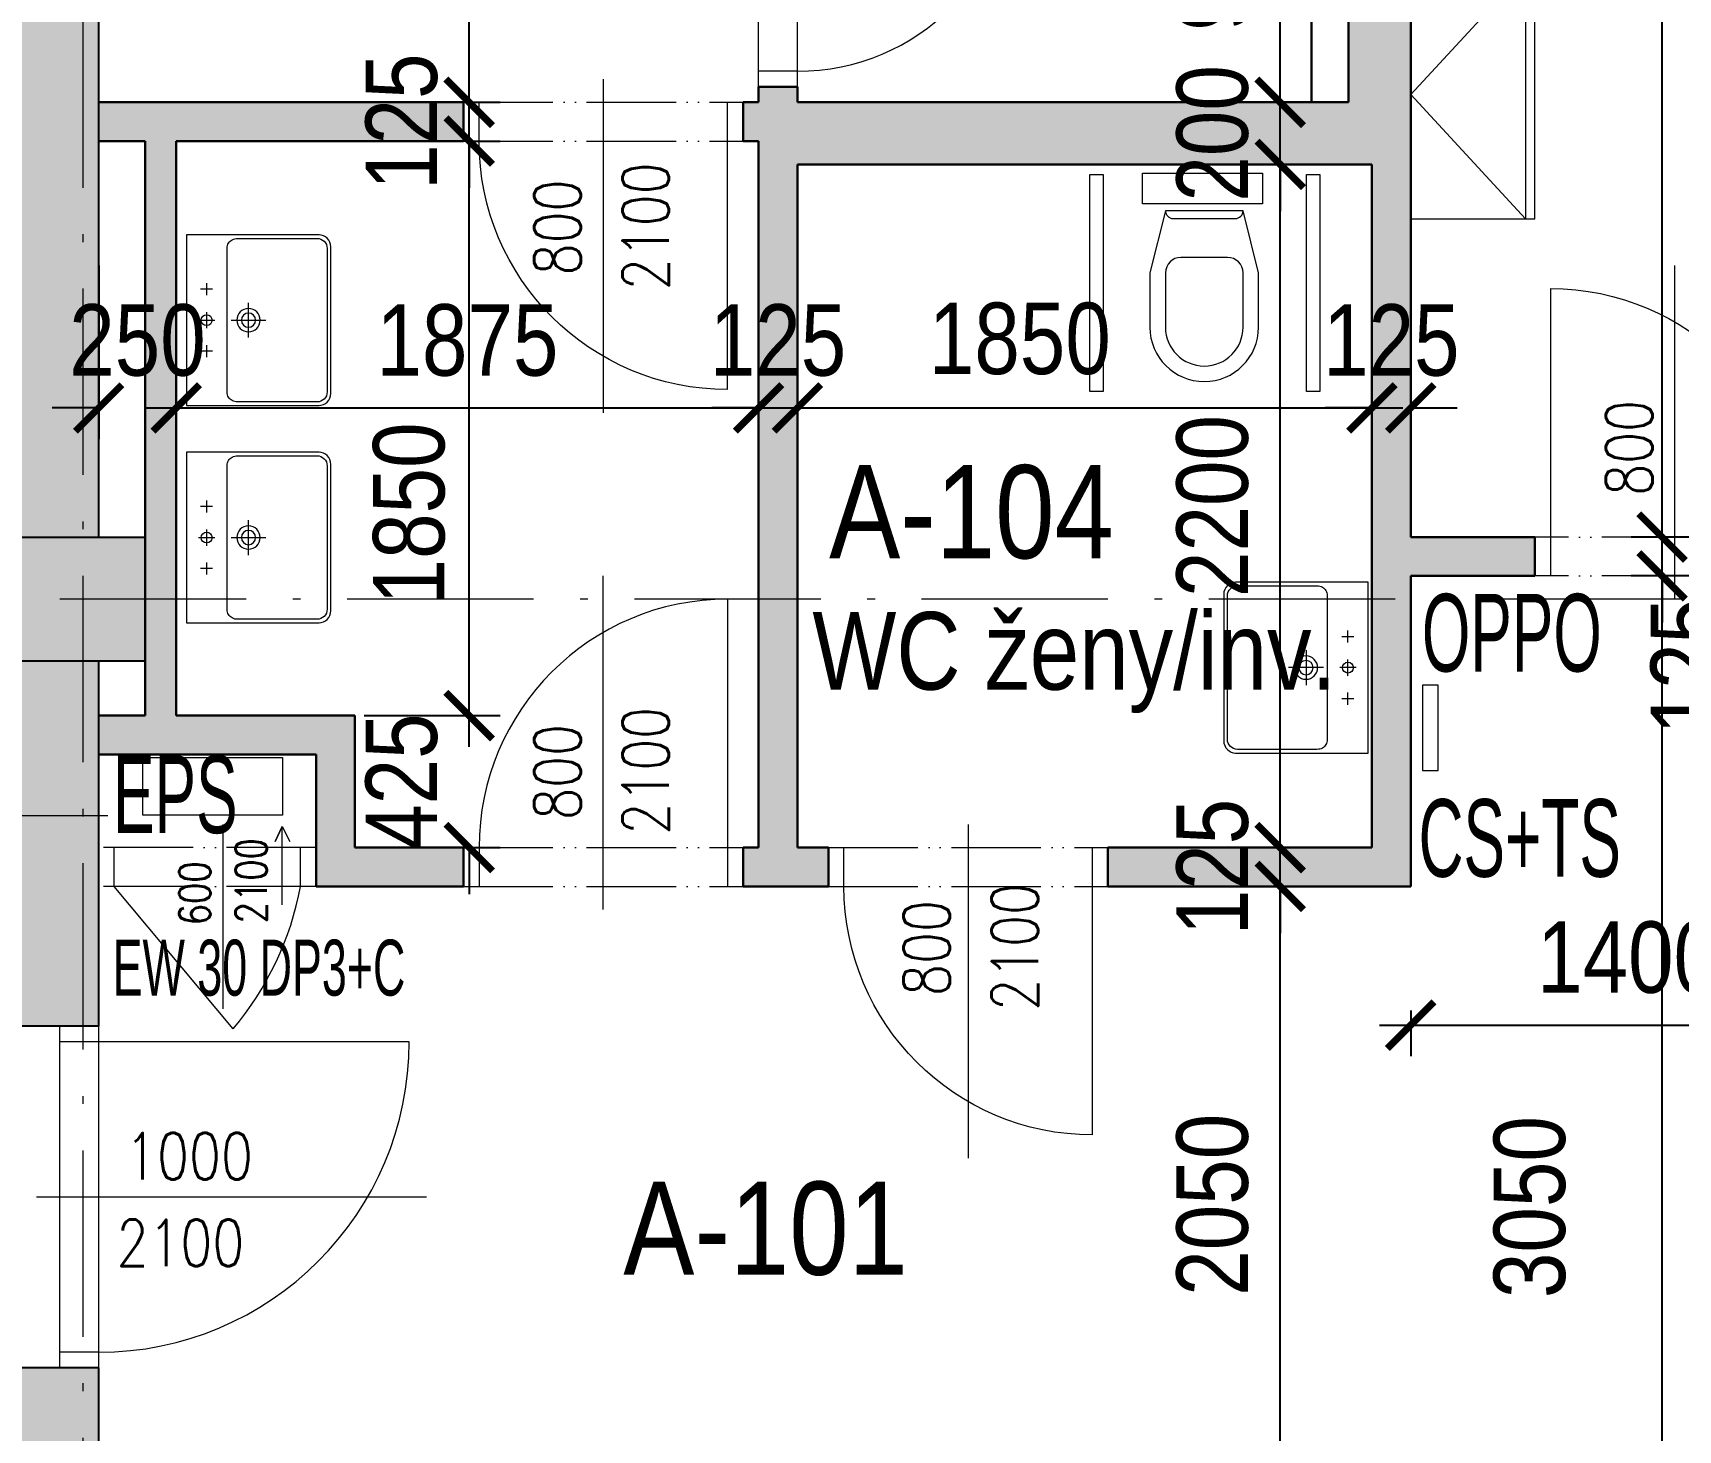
# Model space of a CAD drawing. Header units: millimetres. Extents: x 325046 to 1268204, y 1875583 to 2761998.
# Drawn here: x 1071917 to 1077215, y 2576217 to 2580716 of the extents above; entities that cross this region are included whole.
import ezdxf

# ---------------------------------------------------------------- set-up
doc = ezdxf.new("R2010")
doc.units = ezdxf.units.MM
doc.header["$LTSCALE"] = 100
doc.header["$PDMODE"] = 65
for name, pattern in [('ACAD_ISO05W100', [33, 24, -3, 0, -3, 0, -3]), ('ACAD_ISO10W100', [18.5, 12, -3, 0.5, -3]), ('DIVIDE', [31.75, 12.7, -6.35, 0, -6.35, 0, -6.35])]:
    doc.linetypes.add(name, pattern=pattern)
for name, color, linetype, lineweight, true_color in [('DVEŘE - POPIS', 7, 'Continuous', 5, 0x008a22), ('INTERIÉR', 7, 'Continuous', 5, 0xa65930), ('otvory', 7, 'Continuous', 20, 0xb30000), ('PO - dveře a odolnosti', 7, 'Continuous', 9, 0xc51645), ('PŘÍČKY - SDK', 7, 'Continuous', 30, 0x6a1174), ('SANITA  - NOVÁ', 7, 'Continuous', 13, 0x3f3fde)]:
    doc.layers.add(name, color=color, linetype=linetype, lineweight=lineweight, true_color=true_color)
for name, color, linetype in [('kóty 100', 5, 'Continuous'), ('PŘÍČKY - ZDĚNÉ', 4, 'Continuous'), ('ČÍSLO MÍSTNOSTI', 4, 'Continuous'), ('ŽB- SLOUPY', 3, 'Continuous')]:
    doc.layers.add(name, color=color, linetype=linetype)
for name, color, linetype, lineweight in [('Objekty - osy', 5, 'ACAD_ISO10W100', 20), ('ŠRAF-YTONG', 54, 'Continuous', 9), ('ŽB - Šraf-prefa', 253, 'Continuous', 13)]:
    doc.layers.add(name, color=color, linetype=linetype, lineweight=lineweight)
doc.layers.add('POPIS MÍSTNOSTÍ', color=7, linetype='Continuous', true_color=0x072bf2)
doc.layers.add('ŠRAF - SDK', color=7, linetype='Continuous', true_color=0xfbe0ee)
doc.styles.add('ARIAL NARROW', font='ARIALN.TTF')
doc.styles.add('FSIMPLEX', font='simplex.shx')
doc.dimstyles.new('100', dxfattribs={"dimscale": 100, "dimtxt": 2.3, "dimasz": 1.5, "dimexe": 1, "dimexo": 4, "dimgap": 1, "dimtad": 1, "dimdec": 0, "dimzin": 0, "dimdsep": 46, "dimtxsty": 'ARIAL NARROW', "dimblk": 'ARCHTICK', "dimcen": 4, "dimdle": 1, "dimclrd": 256, "dimclre": 256, "dimclrt": 7, "dimadec": 0, "dimazin": 0, "dimtfac": 1, "dimtdec": 0, "dimtix": 1, "dimtofl": 0, "dimtmove": 0, "dimatfit": 2, "dimldrblk": 'OBLIQUE', "dimfxl": 1, "dimtolj": 1, "dimtzin": 0, "dimlwd": -1, "dimlwe": -1, "dimarcsym": 1})

# ---------------------------------------------------------------- blocks, each defined once
blk = doc.blocks.new('A$C2A27645D')
at = {"layer": 'otvory', "linetype": 'DIVIDE', "ltscale": 8}
for p, q in [((75, 0), (75, 1100)), ((200, 0), (200, 1100))]:
    blk.add_line(p, q, dxfattribs=at)
at = {"layer": 'otvory'}
for p, q in [((1200, 1050), (75, 1050)), ((200, 50), (75, 50))]:
    blk.add_line(p, q, dxfattribs=at)
at = {"layer": 'otvory', "ltscale": 2, "transparency": 33554687}
blk.add_line((0, 550), (1256.1, 550), dxfattribs=at)
blk.add_arc((200, 1050), 1000, 270, 0, dxfattribs=at)
blk = doc.blocks.new('umyvadlo')
for points in [[(-100, -84.5), (-100, -65), (-100, -45.5)], [(0, -38.8), (0, -91.2)], [(100, -84.5), (100, -65), (100, -45.5)], [(-80.5, -65), (-100, -65), (-119.5, -65)], [(26.2, -65), (-26.2, -65)], [(119.5, -65), (100, -65), (80.5, -65)], [(0, -143.8), (0, -256.2)], [(-56.2, -200), (56.2, -200)]]:
    blk.add_lwpolyline(points)
for points in [[(275, 0), (275, 0), (-275, 0), (-275, 0)], [(-275, 0), (-275, 0), (-275, -418.8), (-275, -418.8)], [(275, -418.8), (275, -418.8), (275, 0), (275, 0)], [(-275, -418.8), (-275, -418.8), (-275, -427.1), (-275, -427.1)], [(275, -427.1), (275, -427.1), (275, -418.8), (275, -418.8)], [(-275, -427.1), (-274.5, -436.8), (-270.6, -446.1), (-263.9, -453.1)], [(-263.9, -453.1), (-256.6, -460.7), (-246.3, -465), (-235.7, -465)], [(-235.7, -465), (-235.7, -465), (0, -465), (0, -465)], [(0, -465), (0, -465), (235.7, -465), (235.7, -465)], [(235.7, -465), (246.2, -465), (256.6, -460.7), (263.9, -453.1)], [(263.9, -453.1), (270.6, -446.1), (274.5, -436.8), (275, -427.1)]]:
    blk.add_open_spline(points, degree=3)
for points, knots in [([(17.5, -65), (17.5, -55.3), (9.7, -47.5), (0, -47.5), (-9.7, -47.5), (-17.5, -55.3), (-17.5, -65), (-17.5, -74.7), (-9.7, -82.5), (0, -82.5), (9.7, -82.5), (17.5, -74.7), (17.5, -65)], [0, 0, 0, 0, 1, 1, 1, 2, 2, 2, 3, 3, 3, 4, 4, 4, 4]), ([(0, -453.3), (0, -453.3), (231, -453.3), (231, -453.3), (248.9, -453.3), (263.3, -438.4), (263.3, -420.6), (263.3, -420.6), (263.3, -170.8), (263.3, -170.8), (263.3, -170.8), (263.3, -164.8), (263.3, -164.8), (263.3, -158.4), (262.3, -152.5), (259, -147), (256.3, -142.6), (252.5, -138.7), (248.1, -135.9), (243.2, -132.8), (237.7, -131.5), (231.9, -131.4), (231.9, -131.4), (231.9, -131.4), (231.9, -131.4), (231.9, -131.4), (0, -131.4), (0, -131.4), (0, -131.4), (0, -131.4), (0, -131.4), (0, -131.4), (-231.9, -131.4), (-231.9, -131.4), (-231.9, -131.4), (-231.9, -131.4), (-231.9, -131.4), (-237.7, -131.5), (-243.2, -132.8), (-248.1, -135.9), (-252.5, -138.7), (-256.3, -142.6), (-259, -147), (-262.3, -152.5), (-263.3, -158.4), (-263.3, -164.8), (-263.3, -164.8), (-263.3, -170.8), (-263.3, -170.8), (-263.3, -170.8), (-263.3, -420.6), (-263.3, -420.6), (-263.3, -438.4), (-248.9, -453.3), (-231, -453.3), (-231, -453.3), (0, -453.3), (0, -453.3)], [0, 0, 0, 0, 1, 1, 1, 2, 2, 2, 3, 3, 3, 4, 4, 4, 5, 5, 5, 6, 6, 6, 7, 7, 7, 8, 8, 8, 9, 9, 9, 10, 10, 10, 11, 11, 11, 12, 12, 12, 13, 13, 13, 14, 14, 14, 15, 15, 15, 16, 16, 16, 17, 17, 17, 18, 18, 18, 19, 19, 19, 19]), ([(-37.5, -200), (-37.5, -179.3), (-20.7, -162.5), (0, -162.5), (20.7, -162.5), (37.5, -179.3), (37.5, -200), (37.5, -220.7), (20.7, -237.5), (0, -237.5), (-20.7, -237.5), (-37.5, -220.7), (-37.5, -200)], [0, 0, 0, 0, 1, 1, 1, 2, 2, 2, 3, 3, 3, 4, 4, 4, 4]), ([(-23, -200), (-23, -187.3), (-12.7, -177), (0, -177), (12.7, -177), (23, -187.3), (23, -200), (23, -212.7), (12.7, -223), (0, -223), (-12.7, -223), (-23, -212.7), (-23, -200)], [0, 0, 0, 0, 1, 1, 1, 2, 2, 2, 3, 3, 3, 4, 4, 4, 4])]:
    blk.add_open_spline(points, degree=3, knots=knots)
blk = doc.blocks.new('A$C32F32A5B')
at = {"layer": 'SANITA  - NOVÁ', "ltscale": 2, "transparency": 33554687}
for p, q in [((0, 0), (0, 98.3)), ((0, 98.3), (386.6, 98.3)), ((386.6, 98.3), (386.6, 0)), ((386.6, 0), (0, 0))]:
    blk.add_line(p, q, dxfattribs=at)
for points in [[(313.1, 120.8), (363.1, 320.8), (363.1, 495.8, 1), (13.1, 495.8), (13.1, 320.8), (63.1, 120.8)], [(113.1, 270.8), (263.1, 270.8, 0.41), (313.1, 320.8), (313.1, 495.8, 1), (63.1, 495.8), (63.1, 320.8, 0.41), (113.1, 270.8)], [(63.1, 120.8), (313.1, 120.8, 0.41), (288.1, 145.8), (88.1, 145.8, 0.41), (63.1, 120.8)]]:
    blk.add_lwpolyline(points, format="xyb", dxfattribs=at)
blk = doc.blocks.new('A$C2DA8013F')
at = {"layer": 'otvory'}
for p, q in [((74.6, 850), (999.6, 850)), ((874.6, 50), (999.6, 50))]:
    blk.add_line(p, q, dxfattribs=at)
at = {"layer": 'otvory', "linetype": 'ACAD_ISO05W100', "ltscale": 0.12}
for p, q in [((874.6, 0), (874.6, 900)), ((999.6, 0), (999.6, 900))]:
    blk.add_line(p, q, dxfattribs=at)
at = {"layer": 'otvory', "ltscale": 2, "transparency": 33554687}
blk.add_line((1073.7, 450), (0, 450), dxfattribs=at)
blk.add_arc((874.6, 850), 800, 180, 270, dxfattribs=at)
blk = doc.blocks.new('A$C2DFD14CC')
at = {"layer": 'otvory', "linetype": 'ACAD_ISO05W100', "ltscale": 0.12}
for p, q in [((75, 0), (75, 800)), ((200, 0), (200, 800))]:
    blk.add_line(p, q, dxfattribs=at)
at = {"layer": 'otvory'}
for p, q in [((900, 750), (75, 750)), ((200, 50), (75, 50))]:
    blk.add_line(p, q, dxfattribs=at)
at = {"layer": 'otvory', "ltscale": 2, "transparency": 33554687}
blk.add_line((0, 400), (900, 400), dxfattribs=at)
blk.add_arc((200, 750), 700, 270, 0, dxfattribs=at)
blk = doc.blocks.new('_ARCHTICK')
at = {"color": 0, "linetype": 'ByBlock', "const_width": 0.15}
blk.add_lwpolyline([(-0.5, -0.5), (0.5, 0.5)], dxfattribs=at)
blk = doc.blocks.new('*D322')
at = {"layer": 'Defpoints', "color": 0, "transparency": 16777216}
for p in [(1077163.1, 2578967.7), (1077753.7, 2578967.7), (1078203.7, 2575917.7)]:
    blk.add_point(p, dxfattribs=at)
at = {"layer": 'kóty 100', "transparency": 16777216}
for p, q in [((1077163.1, 2575817.7), (1077163.1, 2579067.7)), ((1077353.7, 2578967.7), (1077063.1, 2578967.7)), ((1077803.7, 2575917.7), (1077063.1, 2575917.7))]:
    blk.add_line(p, q, dxfattribs=at)
at = {"layer": 'kóty 100', "transparency": 16777216, "xscale": 150, "yscale": 150, "zscale": 150}
for p, rotation in [((1077163.1, 2578967.7), 90), ((1077163.1, 2575917.7), 270)]:
    blk.add_blockref('_ARCHTICK', p, dxfattribs=dict(at, rotation=rotation))
at = {"layer": 'kóty 100', "color": 7, "transparency": 16777216, "insert": (1076737.2, 2576935.2), "char_height": 230, "attachment_point": 5, "rotation": 90, "style": 'ARIAL NARROW'}
blk.add_mtext('\\A1;3050', dxfattribs=at)
blk = doc.blocks.new('_Oblique')
at = {"color": 0, "lineweight": -2}
blk.add_line((-0.5, -0.5), (0.5, 0.5), dxfattribs=at)
blk = doc.blocks.new('*D323')
at = {"layer": 'Defpoints', "color": 0, "transparency": 16777216}
for p in [(1077163.1, 2579092.7), (1077753.7, 2579092.7), (1077753.7, 2578967.7)]:
    blk.add_point(p, dxfattribs=at)
at = {"layer": 'kóty 100', "transparency": 16777216}
for p, q in [((1077163.1, 2579092.7), (1077163.1, 2579242.7)), ((1077353.7, 2579092.7), (1077063.1, 2579092.7)), ((1077353.7, 2578967.7), (1077063.1, 2578967.7)), ((1077163.1, 2578967.7), (1077163.1, 2578817.7))]:
    blk.add_line(p, q, dxfattribs=at)
at = {"layer": 'kóty 100', "transparency": 16777216, "xscale": 150, "yscale": 150, "zscale": 150}
for p, rotation in [((1077163.1, 2579092.7), 270), ((1077163.1, 2578967.7), 90)]:
    blk.add_blockref('_ARCHTICK', p, dxfattribs=dict(at, rotation=rotation))
at = {"layer": 'kóty 100', "color": 7, "transparency": 16777216, "insert": (1077242.6, 2578677), "char_height": 230, "attachment_point": 5, "rotation": 90, "style": 'ARIAL NARROW'}
blk.add_mtext('\\A1;125', dxfattribs=at)
blk = doc.blocks.new('*D324')
at = {"layer": 'Defpoints', "color": 0, "transparency": 16777216}
for p in [(1076353.7, 2582517.7), (1077163.1, 2582517.7), (1077753.7, 2579092.7)]:
    blk.add_point(p, dxfattribs=at)
at = {"layer": 'kóty 100', "transparency": 16777216}
for p, q in [((1077163.1, 2578992.7), (1077163.1, 2582617.7)), ((1076753.7, 2582517.7), (1077263.1, 2582517.7)), ((1077353.7, 2579092.7), (1077063.1, 2579092.7))]:
    blk.add_line(p, q, dxfattribs=at)
at = {"layer": 'kóty 100', "transparency": 16777216, "xscale": 150, "yscale": 150, "zscale": 150}
for p, rotation in [((1077163.1, 2582517.7), 90), ((1077163.1, 2579092.7), 270)]:
    blk.add_blockref('_ARCHTICK', p, dxfattribs=dict(at, rotation=rotation))
at = {"layer": 'kóty 100', "color": 7, "transparency": 16777216, "insert": (1076877.5, 2581061.3), "char_height": 230, "attachment_point": 5, "rotation": 90, "style": 'ARIAL NARROW'}
blk.add_mtext('\\A1;3425', dxfattribs=at)
blk = doc.blocks.new('*D328')
at = {"layer": 'Defpoints', "color": 0, "transparency": 16777216}
for p in [(1075933.4, 2577967.7), (1076353.7, 2577967.7), (1077163.1, 2575917.7)]:
    blk.add_point(p, dxfattribs=at)
at = {"layer": 'kóty 100', "transparency": 16777216}
for p, q in [((1075933.4, 2575817.7), (1075933.4, 2578067.7)), ((1075953.7, 2577967.7), (1075833.4, 2577967.7)), ((1076763.1, 2575917.7), (1075833.4, 2575917.7))]:
    blk.add_line(p, q, dxfattribs=at)
at = {"layer": 'kóty 100', "transparency": 16777216, "xscale": 150, "yscale": 150, "zscale": 150}
for p, rotation in [((1075933.4, 2577967.7), 90), ((1075933.4, 2575917.7), 270)]:
    blk.add_blockref('_ARCHTICK', p, dxfattribs=dict(at, rotation=rotation))
at = {"layer": 'kóty 100', "color": 7, "transparency": 16777216, "insert": (1075715.9, 2576942.7), "char_height": 230, "attachment_point": 5, "rotation": 90, "style": 'ARIAL NARROW'}
blk.add_mtext('\\A1;2050', dxfattribs=at)
blk = doc.blocks.new('*D329')
at = {"layer": 'Defpoints', "color": 0, "transparency": 16777216}
for p in [(1075933.4, 2578092.7), (1076228.7, 2578092.7), (1076353.7, 2577967.7)]:
    blk.add_point(p, dxfattribs=at)
at = {"layer": 'kóty 100', "transparency": 16777216}
for p, q in [((1075933.4, 2578092.7), (1075933.4, 2578242.7)), ((1075828.7, 2578092.7), (1075833.4, 2578092.7)), ((1075953.7, 2577967.7), (1075833.4, 2577967.7)), ((1075933.4, 2577967.7), (1075933.4, 2577817.7))]:
    blk.add_line(p, q, dxfattribs=at)
at = {"layer": 'kóty 100', "transparency": 16777216, "xscale": 150, "yscale": 150, "zscale": 150}
for p, rotation in [((1075933.4, 2578092.7), 270), ((1075933.4, 2577967.7), 90)]:
    blk.add_blockref('_ARCHTICK', p, dxfattribs=dict(at, rotation=rotation))
at = {"layer": 'kóty 100', "color": 7, "transparency": 16777216, "insert": (1075715.9, 2578030.2), "char_height": 230, "attachment_point": 5, "rotation": 90, "style": 'ARIAL NARROW'}
blk.add_mtext('\\A1;125', dxfattribs=at)
blk = doc.blocks.new('*D330')
at = {"layer": 'Defpoints', "color": 0, "transparency": 16777216}
for p in [(1075933.4, 2580292.7), (1076228.7, 2580292.7), (1076228.7, 2578092.7)]:
    blk.add_point(p, dxfattribs=at)
at = {"layer": 'kóty 100', "transparency": 16777216}
for p, q in [((1075933.4, 2577992.7), (1075933.4, 2580392.7)), ((1075828.7, 2580292.7), (1075833.4, 2580292.7)), ((1075828.7, 2578092.7), (1075833.4, 2578092.7))]:
    blk.add_line(p, q, dxfattribs=at)
at = {"layer": 'kóty 100', "transparency": 16777216, "xscale": 150, "yscale": 150, "zscale": 150}
for p, rotation in [((1075933.4, 2580292.7), 90), ((1075933.4, 2578092.7), 270)]:
    blk.add_blockref('_ARCHTICK', p, dxfattribs=dict(at, rotation=rotation))
at = {"layer": 'kóty 100', "color": 7, "transparency": 16777216, "insert": (1075715.9, 2579192.7), "char_height": 230, "attachment_point": 5, "rotation": 90, "style": 'ARIAL NARROW'}
blk.add_mtext('\\A1;2200', dxfattribs=at)
blk = doc.blocks.new('*D331')
at = {"layer": 'Defpoints', "color": 0, "transparency": 16777216}
for p in [(1075933.4, 2580492.7), (1076153.7, 2580492.7), (1076228.7, 2580292.7)]:
    blk.add_point(p, dxfattribs=at)
at = {"layer": 'kóty 100', "transparency": 16777216}
for p, q in [((1075933.4, 2580492.7), (1075933.4, 2580642.7)), ((1075753.7, 2580492.7), (1075833.4, 2580492.7)), ((1075828.7, 2580292.7), (1075833.4, 2580292.7)), ((1075933.4, 2580292.7), (1075933.4, 2580142.7))]:
    blk.add_line(p, q, dxfattribs=at)
at = {"layer": 'kóty 100', "transparency": 16777216, "xscale": 150, "yscale": 150, "zscale": 150}
for p, rotation in [((1075933.4, 2580492.7), 270), ((1075933.4, 2580292.7), 90)]:
    blk.add_blockref('_ARCHTICK', p, dxfattribs=dict(at, rotation=rotation))
at = {"layer": 'kóty 100', "color": 7, "transparency": 16777216, "insert": (1075715.9, 2580392.7), "char_height": 230, "attachment_point": 5, "rotation": 90, "style": 'ARIAL NARROW'}
blk.add_mtext('\\A1;200', dxfattribs=at)
blk = doc.blocks.new('*D332')
at = {"layer": 'Defpoints', "color": 0, "transparency": 16777216}
for p in [(1075933.4, 2581392.7), (1076153.7, 2581392.7), (1076153.7, 2580492.7)]:
    blk.add_point(p, dxfattribs=at)
at = {"layer": 'kóty 100', "transparency": 16777216}
for p, q in [((1075933.4, 2580392.7), (1075933.4, 2581492.7)), ((1075753.7, 2581392.7), (1075833.4, 2581392.7)), ((1075753.7, 2580492.7), (1075833.4, 2580492.7))]:
    blk.add_line(p, q, dxfattribs=at)
at = {"layer": 'kóty 100', "transparency": 16777216, "xscale": 150, "yscale": 150, "zscale": 150}
for p, rotation in [((1075933.4, 2581392.7), 90), ((1075933.4, 2580492.7), 270)]:
    blk.add_blockref('_ARCHTICK', p, dxfattribs=dict(at, rotation=rotation))
at = {"layer": 'kóty 100', "color": 7, "transparency": 16777216, "insert": (1075715.9, 2580942.7), "char_height": 230, "attachment_point": 5, "rotation": 90, "style": 'ARIAL NARROW'}
blk.add_mtext('\\A1;900', dxfattribs=at)
blk = doc.blocks.new('*D336')
at = {"layer": 'Defpoints', "color": 0, "transparency": 16777216}
for p in [(1072128.7, 2580367.7), (1072378.7, 2580367.7), (1072378.7, 2579508.5)]:
    blk.add_point(p, dxfattribs=at)
at = {"layer": 'kóty 100', "transparency": 16777216}
for p, q in [((1072128.7, 2579967.7), (1072128.7, 2579408.5)), ((1072378.7, 2579967.7), (1072378.7, 2579408.5)), ((1072128.7, 2579508.5), (1071978.7, 2579508.5)), ((1072378.7, 2579508.5), (1072528.7, 2579508.5))]:
    blk.add_line(p, q, dxfattribs=at)
at = {"layer": 'kóty 100', "transparency": 16777216, "xscale": 150, "yscale": 150, "zscale": 150}
blk.add_blockref('_ARCHTICK', (1072128.7, 2579508.5), dxfattribs=at)
at = {"layer": 'kóty 100', "transparency": 16777216, "xscale": 150, "yscale": 150, "zscale": 150, "rotation": 180}
blk.add_blockref('_ARCHTICK', (1072378.7, 2579508.5), dxfattribs=at)
at = {"layer": 'kóty 100', "color": 7, "transparency": 16777216, "insert": (1072253.7, 2579725.9), "char_height": 230, "attachment_point": 5, "style": 'ARIAL NARROW'}
blk.add_mtext('\\A1;250', dxfattribs=at)
blk = doc.blocks.new('*D337')
at = {"layer": 'Defpoints', "color": 0, "transparency": 16777216}
for p in [(1072378.7, 2580367.7), (1074253.7, 2580367.7), (1074253.7, 2579508.5)]:
    blk.add_point(p, dxfattribs=at)
at = {"layer": 'kóty 100', "transparency": 16777216}
for p, q in [((1072378.7, 2579967.7), (1072378.7, 2579408.5)), ((1074253.7, 2579967.7), (1074253.7, 2579408.5)), ((1072278.7, 2579508.5), (1074353.7, 2579508.5))]:
    blk.add_line(p, q, dxfattribs=at)
at = {"layer": 'kóty 100', "transparency": 16777216, "xscale": 150, "yscale": 150, "zscale": 150, "rotation": 180}
blk.add_blockref('_ARCHTICK', (1072378.7, 2579508.5), dxfattribs=at)
at = {"layer": 'kóty 100', "transparency": 16777216, "xscale": 150, "yscale": 150, "zscale": 150}
blk.add_blockref('_ARCHTICK', (1074253.7, 2579508.5), dxfattribs=at)
at = {"layer": 'kóty 100', "color": 7, "transparency": 16777216, "insert": (1073316.2, 2579725.9), "char_height": 230, "attachment_point": 5, "style": 'ARIAL NARROW'}
blk.add_mtext('\\A1;1875', dxfattribs=at)
blk = doc.blocks.new('*D338')
at = {"layer": 'Defpoints', "color": 0, "transparency": 16777216}
for p in [(1074253.7, 2580367.7), (1074378.7, 2580292.7), (1074378.7, 2579508.5)]:
    blk.add_point(p, dxfattribs=at)
at = {"layer": 'kóty 100', "transparency": 16777216}
for p, q in [((1074253.7, 2579967.7), (1074253.7, 2579408.5)), ((1074378.7, 2579892.7), (1074378.7, 2579408.5)), ((1074253.7, 2579508.5), (1074103.7, 2579508.5)), ((1074378.7, 2579508.5), (1074528.7, 2579508.5))]:
    blk.add_line(p, q, dxfattribs=at)
at = {"layer": 'kóty 100', "transparency": 16777216, "xscale": 150, "yscale": 150, "zscale": 150}
blk.add_blockref('_ARCHTICK', (1074253.7, 2579508.5), dxfattribs=at)
at = {"layer": 'kóty 100', "transparency": 16777216, "xscale": 150, "yscale": 150, "zscale": 150, "rotation": 180}
blk.add_blockref('_ARCHTICK', (1074378.7, 2579508.5), dxfattribs=at)
at = {"layer": 'kóty 100', "color": 7, "transparency": 16777216, "insert": (1074316.2, 2579725.9), "char_height": 230, "attachment_point": 5, "style": 'ARIAL NARROW'}
blk.add_mtext('\\A1;125', dxfattribs=at)
blk = doc.blocks.new('*D339')
at = {"layer": 'Defpoints', "color": 0, "transparency": 16777216}
for p in [(1074378.7, 2580292.7), (1076228.7, 2580292.7), (1076228.7, 2579508.5)]:
    blk.add_point(p, dxfattribs=at)
at = {"layer": 'kóty 100', "transparency": 16777216}
for p, q in [((1074378.7, 2579892.7), (1074378.7, 2579408.5)), ((1076228.7, 2579892.7), (1076228.7, 2579408.5)), ((1074278.7, 2579508.5), (1076328.7, 2579508.5))]:
    blk.add_line(p, q, dxfattribs=at)
at = {"layer": 'kóty 100', "transparency": 16777216, "xscale": 150, "yscale": 150, "zscale": 150, "rotation": 180}
blk.add_blockref('_ARCHTICK', (1074378.7, 2579508.5), dxfattribs=at)
at = {"layer": 'kóty 100', "transparency": 16777216, "xscale": 150, "yscale": 150, "zscale": 150}
blk.add_blockref('_ARCHTICK', (1076228.7, 2579508.5), dxfattribs=at)
at = {"layer": 'kóty 100', "color": 7, "transparency": 16777216, "insert": (1075094.9, 2579731), "char_height": 230, "attachment_point": 5, "style": 'ARIAL NARROW'}
blk.add_mtext('\\A1;1850', dxfattribs=at)
blk = doc.blocks.new('*D340')
at = {"layer": 'Defpoints', "color": 0, "transparency": 16777216}
for p in [(1076228.7, 2580292.7), (1076353.7, 2579508.5), (1076353.7, 2579092.7)]:
    blk.add_point(p, dxfattribs=at)
at = {"layer": 'kóty 100', "transparency": 16777216}
for p, q in [((1076228.7, 2579892.7), (1076228.7, 2579408.5)), ((1076353.7, 2579492.7), (1076353.7, 2579608.5)), ((1076228.7, 2579508.5), (1076078.7, 2579508.5)), ((1076353.7, 2579508.5), (1076503.7, 2579508.5))]:
    blk.add_line(p, q, dxfattribs=at)
at = {"layer": 'kóty 100', "transparency": 16777216, "xscale": 150, "yscale": 150, "zscale": 150}
blk.add_blockref('_ARCHTICK', (1076228.7, 2579508.5), dxfattribs=at)
at = {"layer": 'kóty 100', "transparency": 16777216, "xscale": 150, "yscale": 150, "zscale": 150, "rotation": 180}
blk.add_blockref('_ARCHTICK', (1076353.7, 2579508.5), dxfattribs=at)
at = {"layer": 'kóty 100', "color": 7, "transparency": 16777216, "insert": (1076291.2, 2579725.9), "char_height": 230, "attachment_point": 5, "style": 'ARIAL NARROW'}
blk.add_mtext('\\A1;125', dxfattribs=at)
blk = doc.blocks.new('*D242')
at = {"layer": 'Defpoints', "color": 0, "transparency": 16777216}
for p in [(1072583.9, 2578517.7), (1073322, 2578517.7), (1072583.9, 2578092.7)]:
    blk.add_point(p, dxfattribs=at)
at = {"layer": 'kóty 100', "transparency": 16777216}
for p, q in [((1073322, 2578517.7), (1073322, 2578667.7)), ((1072983.9, 2578517.7), (1073422, 2578517.7)), ((1072983.9, 2578092.7), (1073422, 2578092.7)), ((1073322, 2578092.7), (1073322, 2577942.7))]:
    blk.add_line(p, q, dxfattribs=at)
at = {"layer": 'kóty 100', "transparency": 16777216, "xscale": 150, "yscale": 150, "zscale": 150}
for p, rotation in [((1073322, 2578517.7), 270), ((1073322, 2578092.7), 90)]:
    blk.add_blockref('_ARCHTICK', p, dxfattribs=dict(at, rotation=rotation))
at = {"layer": 'kóty 100', "color": 7, "transparency": 16777216, "insert": (1073104.6, 2578305.2), "char_height": 230, "attachment_point": 5, "rotation": 90, "style": 'ARIAL NARROW'}
blk.add_mtext('\\A1;425', dxfattribs=at)
blk = doc.blocks.new('*D243')
at = {"layer": 'Defpoints', "color": 0, "transparency": 16777216}
for p in [(1072933.9, 2580367.7), (1073322, 2580367.7), (1072583.9, 2578517.7)]:
    blk.add_point(p, dxfattribs=at)
at = {"layer": 'kóty 100', "transparency": 16777216}
for p, q in [((1073322, 2578417.7), (1073322, 2580467.7)), ((1073333.9, 2580367.7), (1073422, 2580367.7)), ((1072983.9, 2578517.7), (1073422, 2578517.7))]:
    blk.add_line(p, q, dxfattribs=at)
at = {"layer": 'kóty 100', "transparency": 16777216, "xscale": 150, "yscale": 150, "zscale": 150}
for p, rotation in [((1073322, 2580367.7), 90), ((1073322, 2578517.7), 270)]:
    blk.add_blockref('_ARCHTICK', p, dxfattribs=dict(at, rotation=rotation))
at = {"layer": 'kóty 100', "color": 7, "transparency": 16777216, "insert": (1073128.8, 2579168.9), "char_height": 230, "attachment_point": 5, "rotation": 90, "style": 'ARIAL NARROW'}
blk.add_mtext('\\A1;1850', dxfattribs=at)
blk = doc.blocks.new('*D244')
at = {"layer": 'Defpoints', "color": 0, "transparency": 16777216}
for p in [(1072933.9, 2580492.7), (1073322, 2580492.7), (1072933.9, 2580367.7)]:
    blk.add_point(p, dxfattribs=at)
at = {"layer": 'kóty 100', "transparency": 16777216}
for p, q in [((1073322, 2580492.7), (1073322, 2580642.7)), ((1073333.9, 2580492.7), (1073422, 2580492.7)), ((1073322, 2580367.7), (1073322, 2580217.7)), ((1073333.9, 2580367.7), (1073422, 2580367.7))]:
    blk.add_line(p, q, dxfattribs=at)
at = {"layer": 'kóty 100', "transparency": 16777216, "xscale": 150, "yscale": 150, "zscale": 150}
for p, rotation in [((1073322, 2580492.7), 270), ((1073322, 2580367.7), 90)]:
    blk.add_blockref('_ARCHTICK', p, dxfattribs=dict(at, rotation=rotation))
at = {"layer": 'kóty 100', "color": 7, "transparency": 16777216, "insert": (1073104.6, 2580430.2), "char_height": 230, "attachment_point": 5, "rotation": 90, "style": 'ARIAL NARROW'}
blk.add_mtext('\\A1;125', dxfattribs=at)
blk = doc.blocks.new('*D245')
at = {"layer": 'Defpoints', "color": 0, "transparency": 16777216}
for p in [(1071758.9, 2582392.7), (1073322, 2582392.7), (1072933.9, 2580492.7)]:
    blk.add_point(p, dxfattribs=at)
at = {"layer": 'kóty 100', "transparency": 16777216}
for p, q in [((1073322, 2580392.7), (1073322, 2582492.7)), ((1072158.9, 2582392.7), (1073422, 2582392.7)), ((1073333.9, 2580492.7), (1073422, 2580492.7))]:
    blk.add_line(p, q, dxfattribs=at)
at = {"layer": 'kóty 100', "transparency": 16777216, "xscale": 150, "yscale": 150, "zscale": 150}
for p, rotation in [((1073322, 2582392.7), 90), ((1073322, 2580492.7), 270)]:
    blk.add_blockref('_ARCHTICK', p, dxfattribs=dict(at, rotation=rotation))
at = {"layer": 'kóty 100', "color": 7, "transparency": 16777216, "insert": (1073104.6, 2581442.7), "char_height": 230, "attachment_point": 5, "rotation": 90, "style": 'ARIAL NARROW'}
blk.add_mtext('\\A1;1900', dxfattribs=at)
blk = doc.blocks.new('*D349')
at = {"layer": 'Defpoints', "color": 0, "transparency": 16777216}
for p in [(1077753.7, 2578692.7), (1076353.7, 2577967.7), (1077753.7, 2577521.1)]:
    blk.add_point(p, dxfattribs=at)
at = {"layer": 'kóty 100', "transparency": 16777216}
for p, q in [((1077753.7, 2578292.7), (1077753.7, 2577421.1)), ((1076353.7, 2577567.7), (1076353.7, 2577421.1)), ((1076253.7, 2577521.1), (1077853.7, 2577521.1))]:
    blk.add_line(p, q, dxfattribs=at)
at = {"layer": 'kóty 100', "transparency": 16777216, "xscale": 150, "yscale": 150, "zscale": 150, "rotation": 180}
blk.add_blockref('_ARCHTICK', (1076353.7, 2577521.1), dxfattribs=at)
at = {"layer": 'kóty 100', "transparency": 16777216, "xscale": 150, "yscale": 150, "zscale": 150}
blk.add_blockref('_ARCHTICK', (1077753.7, 2577521.1), dxfattribs=at)
at = {"layer": 'kóty 100', "color": 7, "transparency": 16777216, "insert": (1077053.7, 2577738.5), "char_height": 230, "attachment_point": 5, "style": 'ARIAL NARROW'}
blk.add_mtext('\\A1;1400', dxfattribs=at)
blk = doc.blocks.new('*D351')
at = {"layer": 'Defpoints', "color": 0, "transparency": 16777216}
for p in [(1078473.7, 2590542.7), (1001625.4, 2452363.4), (1003086.6, 2452363.4)]:
    blk.add_point(p, dxfattribs=at)
at = {"layer": 'kóty 100', "transparency": 16777216}
for p, q in [((1003086.6, 2590642.7), (1003086.6, 2452263.4)), ((1078073.7, 2590542.7), (1002986.6, 2590542.7)), ((1002025.4, 2452363.4), (1003186.6, 2452363.4))]:
    blk.add_line(p, q, dxfattribs=at)
at = {"layer": 'kóty 100', "transparency": 16777216, "xscale": 150, "yscale": 150, "zscale": 150}
for p, rotation in [((1003086.6, 2590542.7), 90), ((1003086.6, 2452363.4), 270)]:
    blk.add_blockref('_ARCHTICK', p, dxfattribs=dict(at, rotation=rotation))
at = {"layer": 'kóty 100', "color": 7, "transparency": 16777216, "insert": (1002869.2, 2521453.1), "char_height": 230, "attachment_point": 5, "rotation": 90, "style": 'ARIAL NARROW'}
blk.add_mtext('\\A1;138179', dxfattribs=at)

msp = doc.modelspace()

# ---------------------------------------------------------------- hatches: boundary and pattern name
at = {"layer": 'ŠRAF - SDK'}
h = msp.add_hatch(color=256, dxfattribs=at)
h.dxf.hatch_style = 1
h.paths.add_polyline_path([(1072128.7, 2582517.7), (1072128.7, 2582392.7), (1074253.7, 2582392.7), (1074253.7, 2582342.7), (1074378.7, 2582342.7), (1074378.7, 2582392.7), (1076153.7, 2582392.7), (1076153.7, 2581492.7), (1074378.7, 2581492.7), (1074378.7, 2581542.7), (1074253.7, 2581542.7), (1074253.7, 2581342.7), (1074378.7, 2581342.7), (1074378.7, 2581392.7), (1076153.7, 2581392.7), (1076153.7, 2580492.7), (1074378.7, 2580492.7), (1074378.7, 2580542.7), (1074253.7, 2580542.7), (1074253.7, 2580492.7), (1074203.7, 2580492.7), (1074203.7, 2580367.7), (1074253.7, 2580367.7), (1074253.7, 2578092.7), (1074203.7, 2578092.7), (1074203.7, 2577967.7), (1074478.7, 2577967.7), (1074478.7, 2578092.7), (1074378.7, 2578092.7), (1074378.7, 2580292.7), (1076228.7, 2580292.7), (1076228.7, 2578092.7), (1075378.7, 2578092.7), (1075378.7, 2577967.7), (1076353.7, 2577967.7), (1076353.7, 2578967.7), (1076753.7, 2578967.7), (1076753.7, 2579092.7), (1076353.7, 2579092.7), (1076353.7, 2582517.7)])
h.paths.add_polyline_path([(1073303.7, 2580367.7), (1073303.7, 2580492.7), (1072128.7, 2580492.7), (1072128.7, 2580367.7), (1072278.7, 2580367.7), (1072278.7, 2578517.7), (1072128.7, 2578517.7), (1072128.7, 2578392.7), (1072828.7, 2578392.7), (1072828.7, 2577967.7), (1073303.7, 2577967.7), (1073303.7, 2578092.7), (1072953.7, 2578092.7), (1072953.7, 2578517.7), (1072378.7, 2578517.7), (1072378.7, 2580367.7)], flags=17)
at = {"layer": 'ŠRAF-YTONG', "true_color": 0x919191}
h = msp.add_hatch(color=252, dxfattribs=at)
h.dxf.hatch_style = 1
h.paths.add_polyline_path([(1072128.7, 2590642.7), (1071878.7, 2590642.7), (1071878.7, 2588117.7), (1072128.7, 2588117.7)])
h.paths.add_polyline_path([(1072128.7, 2587217.7), (1071878.7, 2587217.7), (1071878.7, 2585092.7), (1072128.7, 2585092.7)])
h.paths.add_polyline_path([(1072128.7, 2584692.7), (1071878.7, 2584692.7), (1071878.7, 2584017.7), (1072128.7, 2584017.7)])
h.paths.add_polyline_path([(1072128.7, 2583117.7), (1071878.7, 2583117.7), (1071878.7, 2579092.7), (1072128.7, 2579092.7)])
h.paths.add_polyline_path([(1072128.7, 2578692.7), (1071878.7, 2578692.7), (1071878.7, 2577517.7), (1072128.7, 2577517.7)])
h.paths.add_polyline_path([(1072128.7, 2576417.7), (1071878.7, 2576417.7), (1071878.7, 2573092.7), (1072128.7, 2573092.7)])
h.paths.add_polyline_path([(1077753.7, 2572942.7), (1072278.7, 2572942.7), (1072278.7, 2572692.7), (1077753.7, 2572692.7)])
at = {"layer": 'ŽB - Šraf-prefa'}
h = msp.add_hatch(color=256, dxfattribs=at)
h.dxf.hatch_style = 1
h.paths.add_polyline_path([(1072278.7, 2578692.7), (1071878.7, 2578692.7), (1071878.7, 2579092.7), (1072278.7, 2579092.7)])

# ---------------------------------------------------------------- linework, layer by layer
at = {"layer": 'INTERIÉR'}
msp.add_lwpolyline([(1076753.8, 2580917.8), (1076353.7, 2580917.8), (1076353.7, 2580117.9), (1076753.8, 2580117.9)], close=True, dxfattribs=at)
msp.add_lwpolyline([(1076723.8, 2580917.8), (1076723.7, 2580117.9), (1076353.7, 2580517.9), (1076723.8, 2580917.8)], dxfattribs=at)
at = {"layer": 'Objekty - osy', "ltscale": 0.5}
for points in [[(1072078.7, 2571892.7), (1072078.7, 2591892.7)], [(1079078.7, 2578892.7), (1071078.7, 2578892.7)]]:
    msp.add_lwpolyline(points, dxfattribs=at)
at = {"layer": 'otvory', "ltscale": 2, "transparency": 33554687}
msp.add_line((1072528.7, 2578166.7), (1072528.7, 2577573.9), dxfattribs=at)
at = {"layer": 'otvory', "linetype": 'ACAD_ISO05W100', "ltscale": 0.12}
for p, q in [((1072828.7, 2578092.7), (1072128.7, 2578092.7)), ((1072828.7, 2577967.7), (1072128.7, 2577967.7))]:
    msp.add_line(p, q, dxfattribs=at)
at = {"layer": 'otvory'}
for p, q in [((1072178.7, 2577967.7), (1072178.7, 2578092.7)), ((1072778.7, 2577967.7), (1072778.7, 2578092.7)), ((1072561.9, 2577509), (1072178.7, 2577967.7))]:
    msp.add_line(p, q, dxfattribs=at)
for points in [[(1072158.3, 2578195), (1071790.5, 2578195), (1071838.4, 2578171.9), (1071790.5, 2578195), (1071838.4, 2578219.9)], [(1072719.7, 2577908.2), (1072719.7, 2578160.3), (1072696.7, 2578112.4), (1072719.7, 2578160.3), (1072744.6, 2578112.4)]]:
    msp.add_lwpolyline(points, dxfattribs=at)
at = {"layer": 'otvory', "ltscale": 2, "transparency": 33554687}
msp.add_arc((1071793.4, 2578152.7), 1002.5, 320.0524, 349.3697, dxfattribs=at)
at = {"layer": 'PO - dveře a odolnosti'}
for points in [[(1076391.6, 2578615.7), (1076391.6, 2578340.7), (1076441.6, 2578340.7), (1076441.6, 2578615.7), (1076391.6, 2578615.7)], [(1072270.6, 2578382.5), (1072720.6, 2578382.5), (1072720.6, 2578197.5), (1072270.6, 2578197.5), (1072270.6, 2578382.5)]]:
    msp.add_lwpolyline(points, dxfattribs=at)
at = {"layer": 'PŘÍČKY - SDK'}
for p, q in [((1076353.7, 2579092.7), (1076353.7, 2582517.7)), ((1076033.7, 2580492.7), (1076033.7, 2581392.7)), ((1076153.7, 2580492.7), (1076153.7, 2581392.7)), ((1073303.7, 2580492.7), (1072128.7, 2580492.7)), ((1073303.7, 2580492.7), (1073303.7, 2580367.7)), ((1074203.7, 2580492.7), (1074203.7, 2580367.7)), ((1074203.7, 2580492.7), (1074253.7, 2580492.7)), ((1074253.7, 2580542.7), (1074253.7, 2580492.7)), ((1074378.7, 2580542.7), (1074253.7, 2580542.7)), ((1074378.7, 2580542.7), (1074378.7, 2580492.7)), ((1076153.7, 2580492.7), (1074378.7, 2580492.7)), ((1072278.7, 2580367.7), (1072128.7, 2580367.7)), ((1072278.7, 2578517.7), (1072278.7, 2580367.7)), ((1073303.7, 2580367.7), (1072378.7, 2580367.7)), ((1072378.7, 2578517.7), (1072378.7, 2580367.7)), ((1074203.7, 2580367.7), (1074253.7, 2580367.7)), ((1074253.7, 2580367.7), (1074253.7, 2578092.7)), ((1076228.7, 2580292.7), (1074378.7, 2580292.7)), ((1074378.7, 2580292.7), (1074378.7, 2578092.7)), ((1076228.7, 2578092.7), (1076228.7, 2580292.7)), ((1076753.7, 2579092.7), (1076353.7, 2579092.7)), ((1076753.7, 2579092.7), (1076753.7, 2578967.7)), ((1076353.7, 2577967.7), (1076353.7, 2578967.7)), ((1076753.7, 2578967.7), (1076353.7, 2578967.7)), ((1072278.7, 2578517.7), (1072128.7, 2578517.7)), ((1072953.7, 2578517.7), (1072378.7, 2578517.7)), ((1072953.7, 2578092.7), (1072953.7, 2578517.7)), ((1072828.7, 2578392.7), (1072128.7, 2578392.7)), ((1072828.7, 2577967.7), (1072828.7, 2578392.7)), ((1073303.7, 2578092.7), (1072953.7, 2578092.7)), ((1073303.7, 2577967.7), (1073303.7, 2578092.7)), ((1074253.7, 2578092.7), (1074203.7, 2578092.7)), ((1074203.7, 2577967.7), (1074203.7, 2578092.7)), ((1074478.7, 2578092.7), (1074378.7, 2578092.7)), ((1074478.7, 2578092.7), (1074478.7, 2577967.7)), ((1075378.7, 2578092.7), (1075378.7, 2577967.7)), ((1076228.7, 2578092.7), (1075378.7, 2578092.7)), ((1073303.7, 2577967.7), (1072828.7, 2577967.7)), ((1074203.7, 2577967.7), (1074478.7, 2577967.7)), ((1076353.7, 2577967.7), (1075378.7, 2577967.7))]:
    msp.add_line(p, q, dxfattribs=at)
at = {"layer": 'PŘÍČKY - ZDĚNÉ'}
for p, q in [((1072128.7, 2579092.7), (1072128.7, 2583117.7)), ((1072128.7, 2577517.7), (1072128.7, 2578692.7)), ((1072128.7, 2577517.7), (1071878.7, 2577517.7)), ((1072128.7, 2576417.7), (1071878.7, 2576417.7)), ((1072128.7, 2573092.7), (1072128.7, 2576417.7))]:
    msp.add_line(p, q, dxfattribs=at)
at = {"layer": 'SANITA  - NOVÁ'}
for points in [[(1075320.3, 2580260.7), (1075362.9, 2580260.7), (1075362.9, 2579562), (1075320.3, 2579562)], [(1076017.9, 2580260.7), (1076060.5, 2580260.7), (1076060.5, 2579562), (1076017.9, 2579562)]]:
    msp.add_lwpolyline(points, close=True, dxfattribs=at)
at = {"layer": 'ŽB- SLOUPY'}
msp.add_lwpolyline([(1072278.7, 2578692.7), (1071878.7, 2578692.7), (1071878.7, 2579092.7), (1072278.7, 2579092.7)], close=True, dxfattribs=at)

# ---------------------------------------------------------------- block references
at = {"layer": 'otvory'}
for name, p in [('A$C2DFD14CC', (1074178.7, 2580542.7)), ('A$C2A27645D', (1071928.7, 2576417.7))]:
    msp.add_blockref(name, p, dxfattribs=at)
at = {"layer": 'otvory', "xscale": -1}
for p, rotation in [((1073303.7, 2579493.1), 270), ((1077653.7, 2579967.4), 90), ((1074478.7, 2577093.1), 270)]:
    msp.add_blockref('A$C2DA8013F', p, dxfattribs=dict(at, rotation=rotation))
at = {"layer": 'otvory', "rotation": 270}
msp.add_blockref('A$C2DA8013F', (1073303.7, 2578967.4), dxfattribs=at)
at = {"layer": 'SANITA  - NOVÁ'}
for name, p, rotation in [('A$C32F32A5B', (1075876.9, 2580264.3), 180), ('umyvadlo', (1072411.2, 2579791.2), 89.99979664143605), ('umyvadlo', (1072411.2, 2579091.2), 89.99979664143605), ('umyvadlo', (1076216.5, 2578672.4), 269.9997966414361)]:
    msp.add_blockref(name, p, dxfattribs=dict(at, rotation=rotation))

# ---------------------------------------------------------------- texts
at = {"layer": 'DVEŘE - POPIS', "style": 'FSIMPLEX', "width": 0.8}
for s, height, p in [('2100', 150, (1073965, 2579887.8)), ('800', 150, (1073681, 2579935.5)), ('800', 150, (1077132.3, 2579225.8)), ('2100', 150, (1073965, 2578134.5)), ('800', 150, (1073681, 2578182.3)), ('2100', 100, (1072669.7, 2577848.9)), ('600', 100, (1072488.3, 2577842.7)), ('2100', 150, (1075154, 2577567.4)), ('800', 150, (1074870, 2577615.1))]:
    msp.add_text(s, height=height, rotation=90, dxfattribs=at).set_placement(p)
for s, p in [('1000', (1072213.8, 2577024.3)), ('2100', (1072186.2, 2576745.2))]:
    msp.add_text(s, height=150, dxfattribs=at).set_placement(p)
at = {"layer": 'PO - dveře a odolnosti', "attachment_point": 1, "style": 'ARIAL NARROW'}
for s, insert, char_height, width in [('\\A1;{\\W0.7;OPPO}', (1076389.6, 2578909.8, 0), 250, 3980.887), ('\\A1;{\\W0.7;EPS}', (1072174.9, 2578389.5, 0), 250, 3980.887), ('\\A1;{\\W0.7;CS+TS}', (1076379, 2578248.8, 0), 250, 3980.887), ('\\A1;{\\W0.7;EW 30 DP3+C}', (1072173.8, 2577796.3, 0), 180, 3905.887)]:
    msp.add_mtext(s, dxfattribs=dict(at, insert=insert, char_height=char_height, width=width))
at = {"layer": 'POPIS MÍSTNOSTÍ', "insert": (1074427.1, 2578851.4), "char_height": 250, "width": 3980.887, "attachment_point": 1, "style": 'ARIAL NARROW'}
msp.add_mtext('WC ženy/inv.', dxfattribs=at)
at = {"layer": 'ČÍSLO MÍSTNOSTI', "style": 'ARIAL NARROW'}
for s, p in [('A-104', (1074480.9, 2579024.3)), ('A-101', (1073818, 2576717.1))]:
    msp.add_text(s, height=300, dxfattribs=at).set_placement(p)

# ---------------------------------------------------------------- dimensions: what is measured, and where the dimension line sits
at = {"layer": 'kóty 100'}
for base, p1, p2, picture, middle in [((1003086.6, 2452363.4), (1078473.7, 2590542.7), (1001625.4, 2452363.4), '*D351', (1002869.2, 2521453.1)), ((1073322, 2582392.7), (1072933.9, 2580492.7), (1071758.9, 2582392.7), '*D245', (1073104.6, 2581442.7)), ((1075933.4, 2581392.7), (1076153.7, 2580492.7), (1076153.7, 2581392.7), '*D332', (1075715.9, 2580942.7)), ((1073322, 2580492.7), (1072933.9, 2580367.7), (1072933.9, 2580492.7), '*D244', (1073104.6, 2580430.2)), ((1075933.4, 2580492.7), (1076228.7, 2580292.7), (1076153.7, 2580492.7), '*D331', (1075715.9, 2580392.7)), ((1075933.4, 2580292.7), (1076228.7, 2578092.7), (1076228.7, 2580292.7), '*D330', (1075715.9, 2579192.7)), ((1075933.4, 2578092.7), (1076353.7, 2577967.7), (1076228.7, 2578092.7), '*D329', (1075715.9, 2578030.2))]:
    dim = msp.add_linear_dim(base=base, p1=p1, p2=p2, angle=90, dimstyle='100', override={"dimtmove": 1}, dxfattribs=at)
    dim.commit()
    dim.dimension.update_dxf_attribs({"geometry": picture, "text_midpoint": middle})
for base, p1, p2, picture, middle in [((1077163.1, 2582517.7), (1077753.7, 2579092.7), (1076353.7, 2582517.7), '*D324', (1077095, 2581061.3)), ((1073322, 2580367.7), (1072583.9, 2578517.7), (1072933.9, 2580367.7), '*D243', (1073346.2, 2579168.9)), ((1077163.1, 2579092.7), (1077753.7, 2578967.7), (1077753.7, 2579092.7), '*D323', (1077460.1, 2578677)), ((1077163.1, 2578967.7), (1078203.7, 2575917.7), (1077753.7, 2578967.7), '*D322', (1076954.6, 2576935.2))]:
    dim = msp.add_linear_dim(base=base, p1=p1, p2=p2, angle=90, dimstyle='100', override={"dimtmove": 1}, dxfattribs=at)
    dim.commit()
    dim.dimension.update_dxf_attribs({"geometry": picture, "text_midpoint": middle, "dimtype": 160})
for base, p1, p2, picture, middle in [((1072378.7, 2579508.5), (1072128.7, 2580367.7), (1072378.7, 2580367.7), '*D336', (1072253.7, 2579725.9)), ((1077753.7, 2577521.1), (1076353.7, 2577967.7), (1077753.7, 2578692.7), '*D349', (1077053.7, 2577738.5))]:
    dim = msp.add_linear_dim(base=base, p1=p1, p2=p2, dimstyle='100', dxfattribs=at)
    dim.commit()
    dim.dimension.update_dxf_attribs({"geometry": picture, "text_midpoint": middle})
for base, p1, p2, picture, middle in [((1074253.7, 2579508.5), (1072378.7, 2580367.7), (1074253.7, 2580367.7), '*D337', (1073316.2, 2579725.9)), ((1074378.7, 2579508.5), (1074253.7, 2580367.7), (1074378.7, 2580292.7), '*D338', (1074316.2, 2579725.9)), ((1076353.7, 2579508.5), (1076228.7, 2580292.7), (1076353.7, 2579092.7), '*D340', (1076291.2, 2579725.9))]:
    dim = msp.add_linear_dim(base=base, p1=p1, p2=p2, dimstyle='100', override={"dimtmove": 1}, dxfattribs=at)
    dim.commit()
    dim.dimension.update_dxf_attribs({"geometry": picture, "text_midpoint": middle})
dim = msp.add_linear_dim(base=(1076228.7, 2579508.5), p1=(1074378.7, 2580292.7), p2=(1076228.7, 2580292.7), dimstyle='100', override={"dimtmove": 1}, dxfattribs=at)
dim.commit()
dim.dimension.update_dxf_attribs({"geometry": '*D339', "text_midpoint": (1075094.9, 2579513.6), "dimtype": 160})
for base, p1, p2, picture, middle in [((1073322, 2578517.7), (1072583.9, 2578092.7), (1072583.9, 2578517.7), '*D242', (1073104.6, 2578305.2)), ((1075933.4, 2577967.7), (1077163.1, 2575917.7), (1076353.7, 2577967.7), '*D328', (1075715.9, 2576942.7))]:
    dim = msp.add_linear_dim(base=base, p1=p1, p2=p2, angle=90, dimstyle='100', dxfattribs=at)
    dim.commit()
    dim.dimension.update_dxf_attribs({"geometry": picture, "text_midpoint": middle})

doc.saveas('drawing.dxf')
